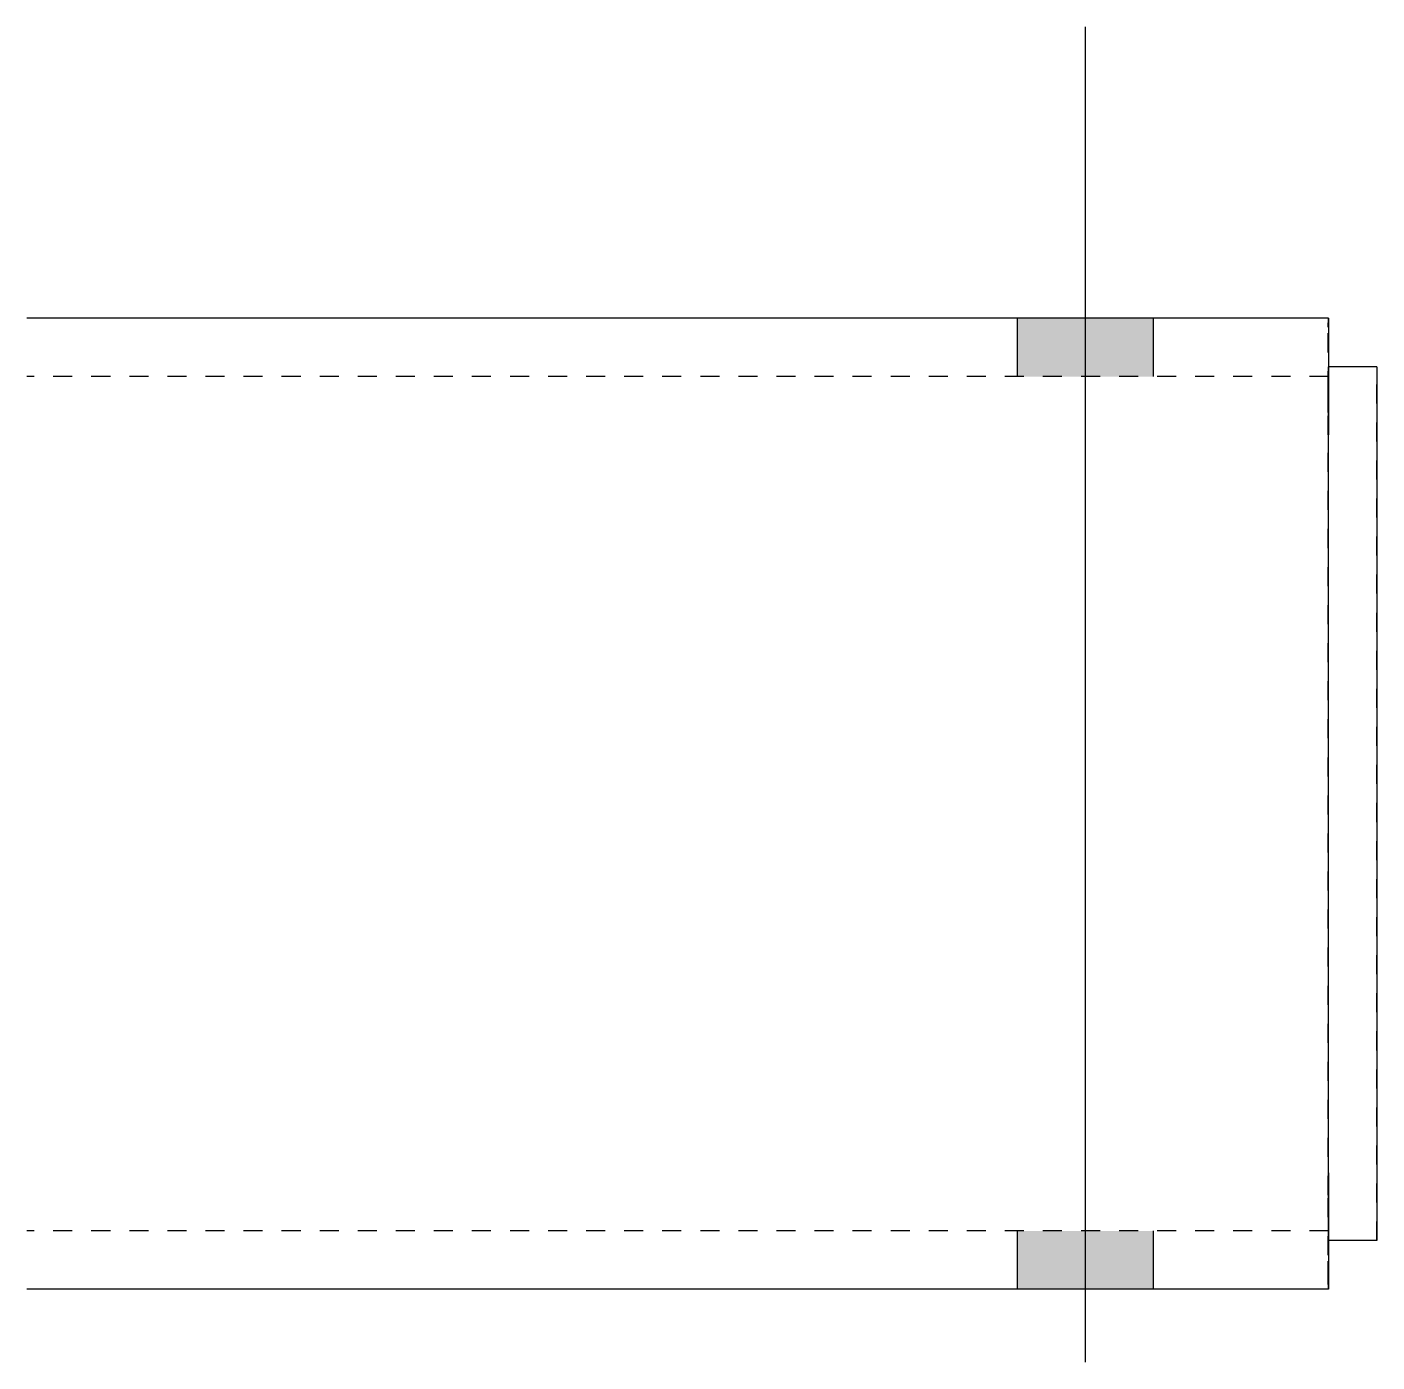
# Model space of a CAD drawing. Header units: millimetres. Extents: x 7 to 26463, y 7 to 887.
# Drawn here: x 15696.9 to 15835.9, y 7.2 to 144.7 of the extents above; entities that cross this region are included whole.
import ezdxf

# ---------------------------------------------------------------- set-up
doc = ezdxf.new("R2010")
doc.units = ezdxf.units.MM
doc.linetypes.add('DXK_LINE_DOT2', pattern=[3.9198, 1.9599, -1.9599])
doc.layers.add('STÅL', color=7, linetype='Continuous')

msp = doc.modelspace()

# ---------------------------------------------------------------- hatches: boundary and pattern name
at = {"layer": 'STÅL', "linetype": 'Continuous'}
for points in [[(15812.9, 114.7), (15798.9, 114.7), (15798.9, 108.7), (15812.9, 108.7)], [(15812.9, 114.7), (15798.9, 114.7), (15798.9, 108.7), (15812.9, 108.7)], [(15812.9, 20.7), (15798.9, 20.7), (15798.9, 14.7), (15812.9, 14.7)], [(15812.9, 20.7), (15798.9, 20.7), (15798.9, 14.7), (15812.9, 14.7)]]:
    msp.add_hatch(color=96, dxfattribs=at).paths.add_polyline_path(points)

# ---------------------------------------------------------------- linework, layer by layer
at = {"layer": 'STÅL', "color": 96, "linetype": 'Continuous'}
for p, q in [((15805.9, 7.2), (15805.9, 144.7)), ((15805.9, 7.2), (15805.9, 144.7)), ((15798.9, 108.7), (15798.9, 114.7)), ((15798.9, 108.7), (15798.9, 114.7)), ((15812.9, 108.7), (15812.9, 114.7)), ((15812.9, 108.7), (15812.9, 114.7)), ((15798.9, 14.7), (15798.9, 20.7)), ((15798.9, 14.7), (15798.9, 20.7)), ((15812.9, 14.7), (15812.9, 20.7)), ((15812.9, 14.7), (15812.9, 20.7))]:
    msp.add_line(p, q, dxfattribs=at)
at = {"layer": 'STÅL', "color": 2, "linetype": 'Continuous'}
for p, q in [((15830.92, 114.7), (15696.9, 114.7)), ((15830.92, 114.7), (15830.92, 113.79)), ((15830.92, 113.79), (15830.92, 111.19)), ((15830.92, 111.19), (15830.92, 107.29)), ((15835.92, 109.7), (15830.92, 109.7)), ((15835.92, 109.7), (15835.92, 19.7)), ((15830.92, 107.29), (15830.92, 102.7)), ((15830.92, 26.7), (15830.92, 102.7)), ((15830.92, 26.7), (15830.92, 22.11)), ((15830.92, 22.11), (15830.92, 18.21)), ((15835.92, 19.7), (15830.92, 19.7)), ((15830.92, 18.21), (15830.92, 15.61)), ((15830.92, 15.61), (15830.92, 14.7)), ((15830.92, 14.7), (15696.9, 14.7))]:
    msp.add_line(p, q, dxfattribs=at)
at = {"layer": 'STÅL', "color": 7, "linetype": 'DXK_LINE_DOT2'}
for p, q in [((15830.9, 113.79), (15830.91, 114.7)), ((15830.9, 111.19), (15830.9, 113.79)), ((15830.9, 107.29), (15830.9, 111.19)), ((15830.92, 108.7), (15696.9, 108.7)), ((15830.92, 109.7), (15830.9, 109.7)), ((15830.9, 109.7), (15830.9, 19.7)), ((15830.91, 108.24), (15830.91, 108.7)), ((15830.92, 19.7), (15830.92, 109.7)), ((15830.92, 108.24), (15830.92, 108.7)), ((15835.9, 19.7), (15835.9, 109.7)), ((15835.9, 109.7), (15835.92, 109.7)), ((15830.9, 102.7), (15830.9, 107.29)), ((15830.9, 107.29), (15830.91, 108.24)), ((15830.9, 106.94), (15830.9, 107.29)), ((15830.92, 106.94), (15830.92, 108.24)), ((15830.9, 105), (15830.9, 106.94)), ((15830.92, 105), (15830.92, 106.94)), ((15830.9, 24.4), (15830.9, 102.7)), ((15830.9, 24.4), (15830.9, 22.11)), ((15830.9, 22.11), (15830.9, 24.4)), ((15830.92, 22.46), (15830.92, 24.4)), ((15830.92, 21.16), (15830.92, 22.46)), ((15830.9, 18.21), (15830.9, 22.11)), ((15830.9, 22.11), (15830.91, 21.16)), ((15830.91, 21.16), (15830.91, 20.7)), ((15830.92, 20.7), (15830.92, 21.16)), ((15830.92, 20.7), (15696.9, 20.7)), ((15830.9, 19.7), (15830.92, 19.7)), ((15835.92, 19.7), (15835.9, 19.7)), ((15830.9, 15.61), (15830.9, 18.21)), ((15830.91, 14.7), (15830.9, 15.61))]:
    msp.add_line(p, q, dxfattribs=at)

doc.saveas('drawing.dxf')
